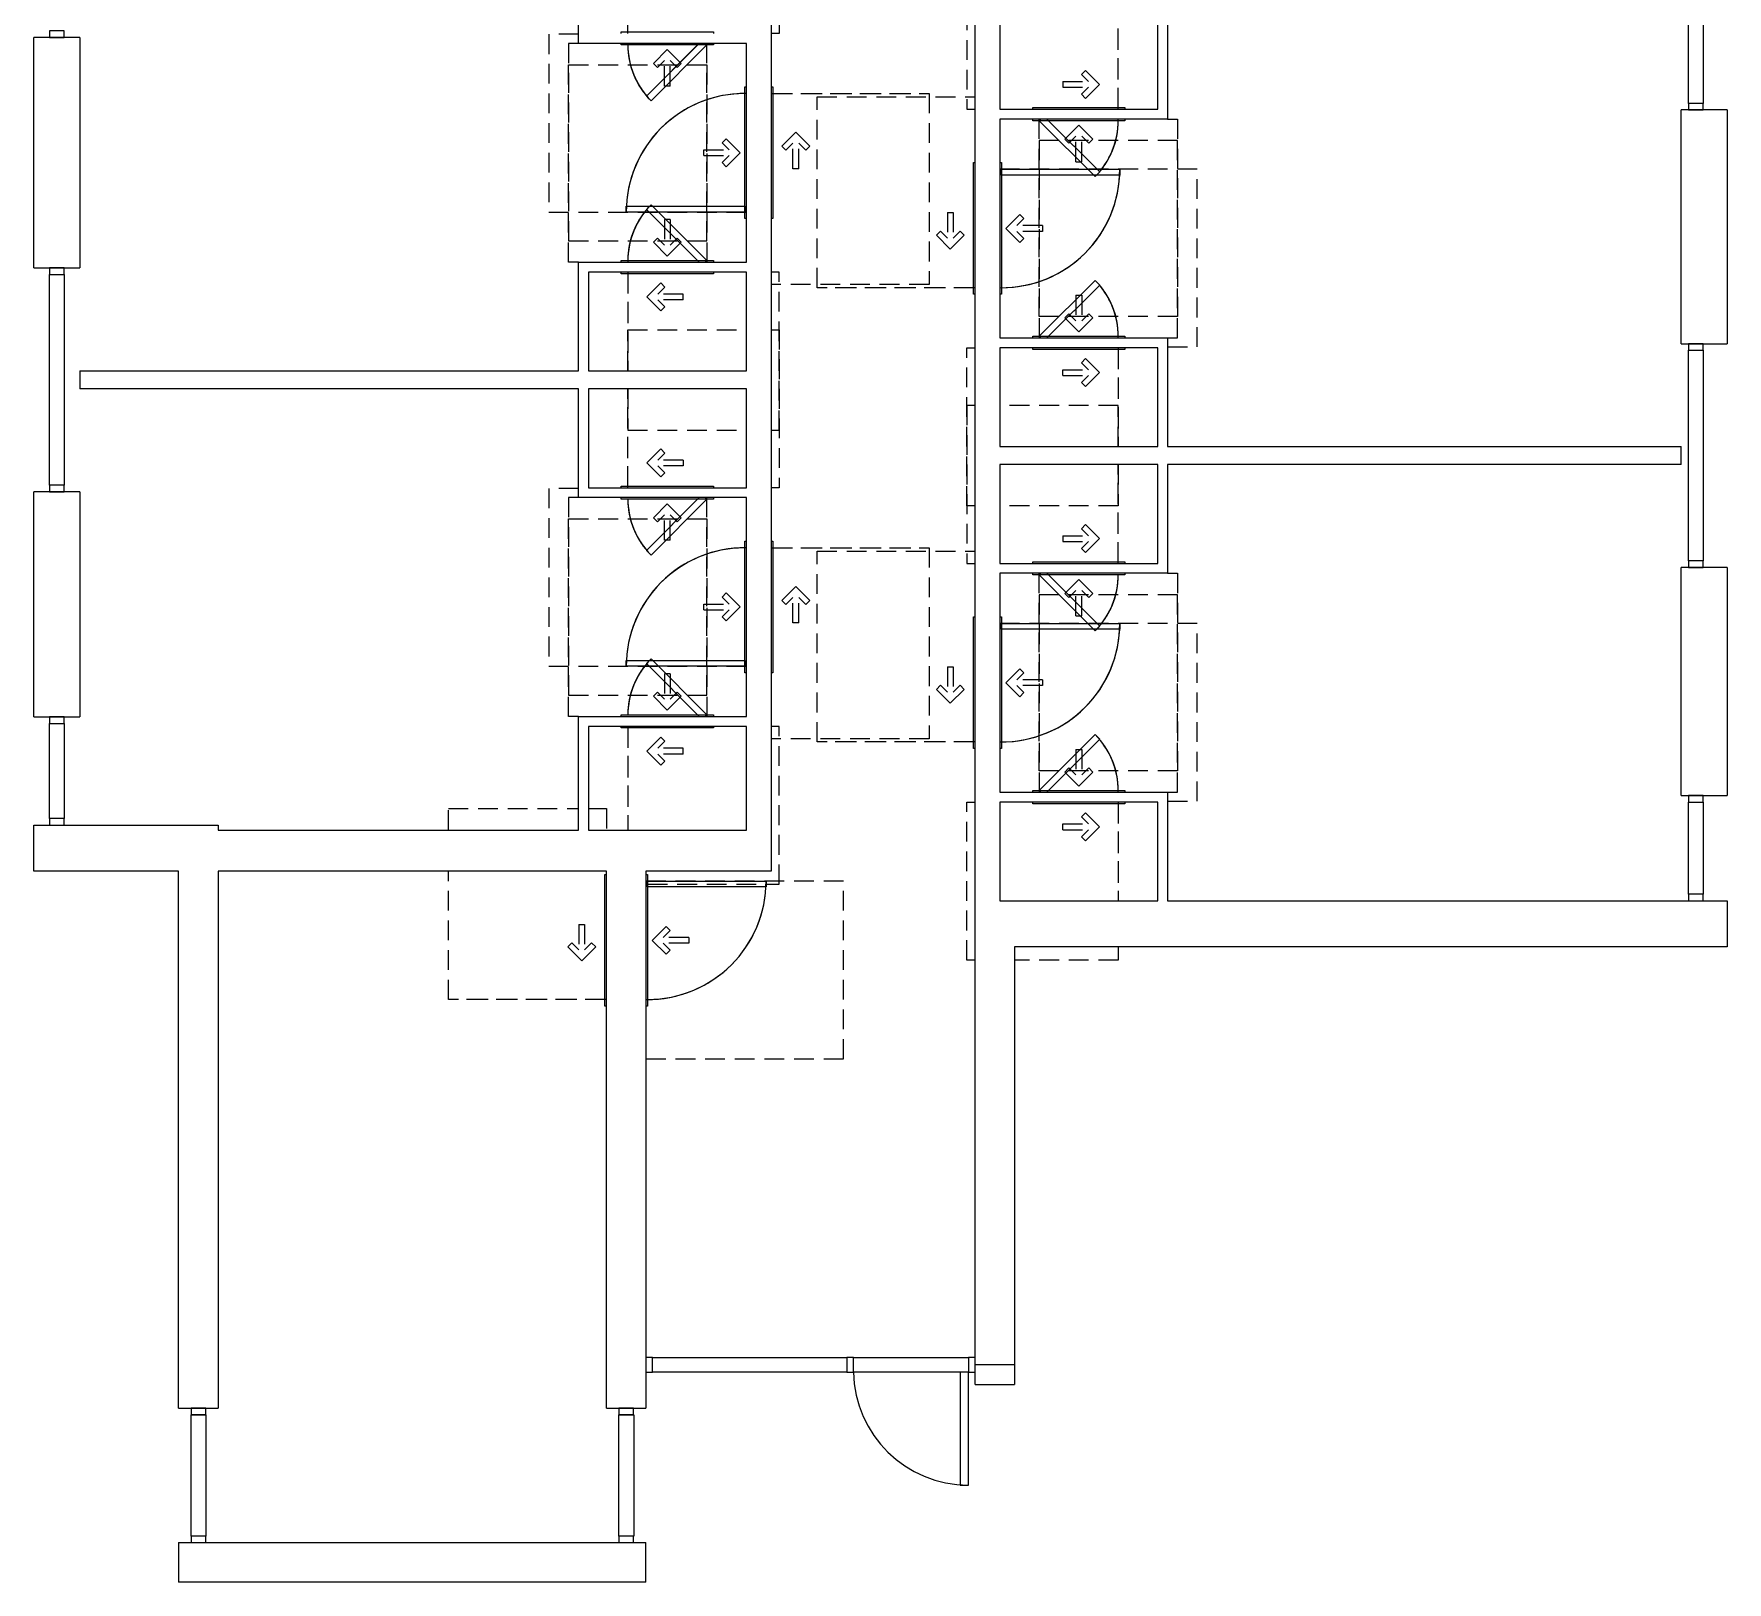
# Model space of a CAD drawing. Header units: inches. Extents: x -84 to 1352, y -1830 to 1419.
# Drawn here: x 375 to 890, y -1830 to -1359 of the extents above; entities that cross this region are included whole.
import ezdxf

# ---------------------------------------------------------------- set-up
doc = ezdxf.new("R2010")
doc.units = ezdxf.units.IN
doc.header["$MEASUREMENT"] = 0
doc.linetypes.add('ADA Clearance', pattern=[9, 6, -3])
for name, color, linetype, lineweight in [('A-DOOR', 31, 'Continuous', 15), ('A-DOOR-FRAM', 31, 'Continuous', 9), ('A-GLAZ-CWMG', 51, 'Continuous', 9), ('A-WALL', 113, 'Continuous', 15)]:
    doc.layers.add(name, color=color, linetype=linetype, lineweight=lineweight)

# ---------------------------------------------------------------- blocks, each defined once
blk = doc.blocks.new('CW-Single_CE_ - Medium Style-5143027-ROOF')
at = {"layer": 'A-DOOR', "lineweight": 25}
for p, q in [((-17.5, 36.5), (-17.5, 2.25)), ((-15, 36.5), (-17.5, 36.5)), ((-15, 2.25), (-15, 36.5))]:
    blk.add_line(p, q, dxfattribs=at)
at = {"layer": 'A-DOOR', "lineweight": 9}
blk.add_arc((-17.5, 1.5), 35, 1.2313, 90, dxfattribs=at)
blk = doc.blocks.new('Door-Single_CE_ - HM Door-2_ HM Frame-5146564-ROOF')
at = {"layer": 'A-DOOR', "linetype": 'ADA Clearance', "lineweight": 9}
for p, q in [((-18, 51.75), (40, 51.75)), ((-18, 4.25), (-18, 51.75)), ((40, 51.75), (40, 3.75)), ((-2.02, 15.53), (-6.26, 11.29)), ((-0.78, 14.29), (-2.02, 15.53)), ((-2.02, 7.04), (-6.26, 11.29)), ((-0.78, 14.29), (-2.91, 12.16)), ((4.84, 12.16), (-2.91, 12.16)), ((4.84, 10.41), (-2.91, 10.41)), ((-0.78, 8.28), (-2.91, 10.41)), ((4.84, 12.16), (4.84, 10.41)), ((-0.78, 8.28), (-2.02, 7.04)), ((18, -63.75), (18, -4.25)), ((-4.26, -9.87), (-0.02, -5.62)), ((-3.02, -11.1), (-4.26, -9.87)), ((-3.02, -11.1), (-0.89, -8.97)), ((-0.89, -16.72), (-0.89, -8.97)), ((4.22, -9.87), (-0.02, -5.62)), ((0.86, -16.72), (0.86, -8.97)), ((2.99, -11.1), (0.86, -8.97)), ((2.99, -11.1), (4.22, -9.87)), ((0.86, -16.72), (-0.89, -16.72)), ((-36, -54.75), (-36, -63.75)), ((-36, -63.75), (18, -63.75))]:
    blk.add_line(p, q, dxfattribs=at)
at = {"layer": 'A-DOOR'}
for p, q in [((16.25, -40.25), (16.25, -4.25)), ((18, -4.25), (18, -40.25)), ((18, -40.25), (16.25, -40.25))]:
    blk.add_line(p, q, dxfattribs=at)
at = {"layer": 'A-DOOR', "lineweight": 25}
for p, q in [((16.25, -40.25), (16.25, -4.25)), ((18, -4.25), (18, -40.25)), ((18, -40.25), (16.25, -40.25))]:
    blk.add_line(p, q, dxfattribs=at)
at = {"layer": 'A-DOOR', "lineweight": 9}
blk.add_arc((18, -4.25), 36, 180.0012, 270, dxfattribs=at)
blk.add_arc((18, -4.25), 36, 180.0012, 270, dxfattribs=at)
blk.add_arc((18, -4.25), 36, 180.0012, 270, dxfattribs=at)
blk.add_arc((18, -4.25), 36, 180.0012, 270, dxfattribs=at)
blk = doc.blocks.new('Door-Single_CE_ - HM Door-2_ HM Frame-5148059-ROOF')
at = {"layer": 'A-DOOR', "linetype": 'ADA Clearance', "lineweight": 9}
for p, q in [((-18, 54), (21, 54)), ((-18, 6.5), (-18, 54)), ((33.5, 54), (40, 54)), ((40, 54), (40, 14.5)), ((-2.02, 17.78), (-6.26, 13.54)), ((-0.78, 16.54), (-2.91, 14.41)), ((-0.78, 16.54), (-2.02, 17.78)), ((-2.02, 9.29), (-6.26, 13.54)), ((4.84, 14.41), (-2.91, 14.41)), ((4.84, 12.66), (-2.91, 12.66)), ((-0.78, 10.53), (-2.91, 12.66)), ((-0.78, 10.53), (-2.02, 9.29)), ((4.84, 14.41), (4.84, 12.66)), ((40, 11.5), (40, 6)), ((40, 6), (33.5, 6)), ((-36, -6), (-36, -66)), ((-4.26, -12.12), (-0.02, -7.87)), ((4.22, -12.12), (-0.02, -7.87)), ((18, -66), (18, -6.5)), ((-3.02, -13.35), (-4.26, -12.12)), ((-3.02, -13.35), (-0.89, -11.22)), ((-0.89, -18.97), (-0.89, -11.22)), ((0.86, -18.97), (0.86, -11.22)), ((2.99, -13.35), (0.86, -11.22)), ((2.99, -13.35), (4.22, -12.12)), ((0.86, -18.97), (-0.89, -18.97)), ((-36, -66), (18, -66))]:
    blk.add_line(p, q, dxfattribs=at)
at = {"layer": 'A-DOOR'}
for p, q in [((16.25, -42.5), (16.25, -6.5)), ((18, -6.5), (18, -42.5)), ((18, -42.5), (16.25, -42.5))]:
    blk.add_line(p, q, dxfattribs=at)
at = {"layer": 'A-DOOR', "lineweight": 25}
for p, q in [((16.25, -42.5), (16.25, -6.5)), ((18, -6.5), (18, -42.5)), ((18, -42.5), (16.25, -42.5))]:
    blk.add_line(p, q, dxfattribs=at)
at = {"layer": 'A-DOOR', "lineweight": 9}
blk.add_arc((18, -6.5), 36, 180.0012, 270, dxfattribs=at)
blk.add_arc((18, -6.5), 36, 180.0012, 270, dxfattribs=at)
blk.add_arc((18, -6.5), 36, 180.0012, 270, dxfattribs=at)
blk.add_arc((18, -6.5), 36, 180.0012, 270, dxfattribs=at)
blk = doc.blocks.new('Rectangular Mullion - 4 1_2_ x 2_ Rectangular_CE_-5142996-ROOF')
at = {"layer": 'A-GLAZ-CWMG'}
for p, q in [((563.37, -1765.91), (563.37, -1761.41)), ((563.37, -1761.41), (622.37, -1761.41)), ((622.37, -1761.41), (622.37, -1765.91)), ((622.37, -1765.91), (563.37, -1765.91))]:
    blk.add_line(p, q, dxfattribs=at)
blk = doc.blocks.new('Rectangular Mullion - 4 1_2_ x 2_ Rectangular_CE_-5140190-ROOF')
at = {"layer": 'A-GLAZ-CWMG'}
for p, q in [((-2, -2.25), (-2, 2.25)), ((-2, 2.25), (0, 2.25)), ((0, 2.25), (0, -2.25)), ((0, -2.25), (-2, -2.25))]:
    blk.add_line(p, q, dxfattribs=at)
blk = doc.blocks.new('Rectangular Mullion - 4 1_2_ x 2_ Rectangular_CE_-V1-ROOF')
at = {"layer": 'A-GLAZ-CWMG'}
for p, q in [((0, 2.25), (-2, 2.25)), ((-2, 2.25), (-2, -2.25)), ((0, -2.25), (0, 2.25)), ((-2, -2.25), (0, -2.25))]:
    blk.add_line(p, q, dxfattribs=at)
blk = doc.blocks.new('Rectangular Mullion - 4 1_2_ x 2_ Rectangular_CE_-5142998-ROOF')
at = {"layer": 'A-GLAZ-CWMG'}
for p, q in [((624.37, -1765.91), (624.37, -1761.41)), ((624.37, -1761.41), (659.37, -1761.41)), ((659.37, -1761.41), (659.37, -1765.91)), ((659.37, -1765.91), (624.37, -1765.91))]:
    blk.add_line(p, q, dxfattribs=at)
blk = doc.blocks.new('Rectangular Mullion - 4 1_2_ x 2_ Rectangular_CE_-5143000-ROOF')
at = {"layer": 'A-GLAZ-CWMG'}
for p, q in [((-1, -2.25), (-1, 2.25)), ((-1, 2.25), (1, 2.25)), ((1, 2.25), (1, -2.25)), ((1, -2.25), (-1, -2.25))]:
    blk.add_line(p, q, dxfattribs=at)
blk = doc.blocks.new('Door-Single_CE_ - HM Door-2_ HM Frame-V14-ROOF')
at = {"layer": 'A-DOOR', "linetype": 'ADA Clearance', "lineweight": 9}
for p, q in [((-18, 51.75), (40, 51.75)), ((-18, 3.75), (-18, 51.75)), ((40, 51.75), (40, 3.75)), ((-2.02, 15.53), (-6.26, 11.29)), ((-0.78, 14.29), (-2.02, 15.53)), ((-2.02, 7.04), (-6.26, 11.29)), ((-0.78, 14.29), (-2.91, 12.16)), ((4.84, 12.16), (-2.91, 12.16)), ((4.84, 10.41), (-2.91, 10.41)), ((-0.78, 8.28), (-2.91, 10.41)), ((4.84, 12.16), (4.84, 10.41)), ((-0.78, 8.28), (-2.02, 7.04)), ((18, -63.75), (18, -3.75)), ((-4.26, -9.87), (-0.02, -5.62)), ((-3.02, -11.1), (-4.26, -9.87)), ((-3.02, -11.1), (-0.89, -8.97)), ((-0.89, -16.72), (-0.89, -8.97)), ((4.22, -9.87), (-0.02, -5.62)), ((0.86, -16.72), (0.86, -8.97)), ((2.99, -11.1), (0.86, -8.97)), ((2.99, -11.1), (4.22, -9.87)), ((0.86, -16.72), (-0.89, -16.72)), ((-36, -54.75), (-36, -63.75)), ((-36, -63.75), (18, -63.75))]:
    blk.add_line(p, q, dxfattribs=at)
at = {"layer": 'A-DOOR'}
for p, q in [((16.25, -40.25), (16.25, -4.25)), ((16.25, -4.25), (18, -4.25)), ((18, -4.25), (18, -40.25)), ((18, -40.25), (16.25, -40.25))]:
    blk.add_line(p, q, dxfattribs=at)
at = {"layer": 'A-DOOR', "lineweight": 25}
for p, q in [((16.25, -40.25), (16.25, -4.25)), ((18, -4.25), (16.25, -4.25)), ((18, -4.25), (18, -40.25)), ((18, -40.25), (16.25, -40.25))]:
    blk.add_line(p, q, dxfattribs=at)
at = {"layer": 'A-DOOR', "lineweight": 9}
for start in [179.5, 179.5, 179.5, 180.0012]:
    blk.add_arc((18, -4.25), 36, start, 270, dxfattribs=at)
at = {"layer": 'A-DOOR-FRAM'}
for p, q in [((-20, 4.25), (20, 4.25)), ((-20, 3.75), (-20, 4.25)), ((20, 4.25), (20, 3.75)), ((-20, -4.25), (-20, -3.75)), ((20, -4.25), (-20, -4.25)), ((20, -3.75), (20, -4.25))]:
    blk.add_line(p, q, dxfattribs=at)
blk = doc.blocks.new('Rectangular Mullion - 4 1_2_ x 2_ Rectangular_CE_-5143315-ROOF')
at = {"layer": 'A-GLAZ-CWMG'}
for p, q in [((553.12, 826.34), (557.62, 826.34)), ((553.12, 789.47), (553.12, 826.34)), ((557.62, 826.34), (557.62, 789.47)), ((557.62, 789.47), (553.12, 789.47))]:
    blk.add_line(p, q, dxfattribs=at)
blk = doc.blocks.new('Rectangular Mullion - 4 1_2_ x 2_ Rectangular_CE_-5143318-ROOF')
at = {"layer": 'A-GLAZ-CWMG'}
for p, q in [((-2, -2.25), (-2, 2.25)), ((-2, 2.25), (0, 2.25)), ((0, 2.25), (0, -2.25)), ((0, -2.25), (-2, -2.25))]:
    blk.add_line(p, q, dxfattribs=at)
blk = doc.blocks.new('Rectangular Mullion - 4 1_2_ x 2_ Rectangular_CE_-5143319-ROOF')
at = {"layer": 'A-GLAZ-CWMG'}
for p, q in [((0, 2.25), (-2, 2.25)), ((-2, 2.25), (-2, -2.25)), ((0, -2.25), (0, 2.25)), ((-2, -2.25), (0, -2.25))]:
    blk.add_line(p, q, dxfattribs=at)
blk = doc.blocks.new('Rectangular Mullion - 4 1_2_ x 2_ Rectangular_CE_-5143185-ROOF')
at = {"layer": 'A-GLAZ-CWMG'}
for p, q in [((423.12, 826.34), (427.62, 826.34)), ((423.12, 789.47), (423.12, 826.34)), ((427.62, 826.34), (427.62, 789.47)), ((427.62, 789.47), (423.12, 789.47))]:
    blk.add_line(p, q, dxfattribs=at)
blk = doc.blocks.new('Rectangular Mullion - 4 1_2_ x 2_ Rectangular_CE_-5139319-ROOF')
at = {"layer": 'A-GLAZ-CWMG'}
for p, q in [((-2, -2.25), (-2, 2.25)), ((-2, 2.25), (0, 2.25)), ((0, 2.25), (0, -2.25)), ((0, -2.25), (-2, -2.25))]:
    blk.add_line(p, q, dxfattribs=at)
blk = doc.blocks.new('Rectangular Mullion - 4 1_2_ x 2_ Rectangular_CE_-5139320-ROOF')
at = {"layer": 'A-GLAZ-CWMG'}
for p, q in [((0, 2.25), (-2, 2.25)), ((-2, 2.25), (-2, -2.25)), ((0, -2.25), (0, 2.25)), ((-2, -2.25), (0, -2.25))]:
    blk.add_line(p, q, dxfattribs=at)
blk = doc.blocks.new('Door-Single_CE_ - HM Door-2_ HM Frame-V17-ROOF')
at = {"layer": 'A-DOOR', "linetype": 'ADA Clearance', "lineweight": 9}
for p, q in [((-18, 54), (21, 54)), ((-18, 6), (-18, 54)), ((33.5, 54), (40, 54)), ((40, 54), (40, 14.5)), ((-2.02, 17.78), (-6.26, 13.54)), ((-0.78, 16.54), (-2.91, 14.41)), ((-0.78, 16.54), (-2.02, 17.78)), ((-2.02, 9.29), (-6.26, 13.54)), ((4.84, 14.41), (-2.91, 14.41)), ((4.84, 12.66), (-2.91, 12.66)), ((-0.78, 10.53), (-2.91, 12.66)), ((-0.78, 10.53), (-2.02, 9.29)), ((4.84, 14.41), (4.84, 12.66)), ((40, 11.5), (40, 6)), ((40, 6), (33.5, 6)), ((-36, -6), (-36, -66)), ((-4.26, -12.12), (-0.02, -7.87)), ((4.22, -12.12), (-0.02, -7.87)), ((18, -66), (18, -6)), ((-3.02, -13.35), (-4.26, -12.12)), ((-3.02, -13.35), (-0.89, -11.22)), ((-0.89, -18.97), (-0.89, -11.22)), ((0.86, -18.97), (0.86, -11.22)), ((2.99, -13.35), (0.86, -11.22)), ((2.99, -13.35), (4.22, -12.12)), ((0.86, -18.97), (-0.89, -18.97)), ((-36, -66), (18, -66))]:
    blk.add_line(p, q, dxfattribs=at)
at = {"layer": 'A-DOOR'}
for p, q in [((16.25, -42.5), (16.25, -6.5)), ((16.25, -6.5), (18, -6.5)), ((18, -6.5), (18, -42.5)), ((18, -42.5), (16.25, -42.5))]:
    blk.add_line(p, q, dxfattribs=at)
at = {"layer": 'A-DOOR', "lineweight": 25}
for p, q in [((16.25, -42.5), (16.25, -6.5)), ((18, -6.5), (16.25, -6.5)), ((18, -6.5), (18, -42.5)), ((18, -42.5), (16.25, -42.5))]:
    blk.add_line(p, q, dxfattribs=at)
at = {"layer": 'A-DOOR', "lineweight": 9}
for start in [179.5, 179.5, 179.5, 180.0012]:
    blk.add_arc((18, -6.5), 36, start, 270, dxfattribs=at)
at = {"layer": 'A-DOOR-FRAM'}
for p, q in [((-20, 6.5), (20, 6.5)), ((-20, 6), (-20, 6.5)), ((20, 6.5), (20, 6)), ((-20, -6.5), (-20, -6)), ((20, -6.5), (-20, -6.5)), ((20, -6), (20, -6.5))]:
    blk.add_line(p, q, dxfattribs=at)
blk = doc.blocks.new('Rectangular Mullion - 4 1_2_ x 2_ Rectangular_CE_-5160972-ROOF')
at = {"layer": 'A-GLAZ-CWMG'}
for p, q in [((380.12, 507.09), (384.62, 507.09)), ((380.12, 443.09), (380.12, 507.09)), ((384.62, 507.09), (384.62, 443.09)), ((384.62, 443.09), (380.12, 443.09))]:
    blk.add_line(p, q, dxfattribs=at)
blk = doc.blocks.new('Rectangular Mullion - 4 1_2_ x 2_ Rectangular_CE_-5161403-ROOF')
at = {"layer": 'A-GLAZ-CWMG'}
for p, q in [((878.12, 530.09), (882.62, 530.09)), ((878.12, 466.09), (878.12, 530.09)), ((882.62, 530.09), (882.62, 466.09)), ((882.62, 466.09), (878.12, 466.09))]:
    blk.add_line(p, q, dxfattribs=at)
blk = doc.blocks.new('Rectangular Mullion - 4 1_2_ x 2_ Rectangular_CE_-5161624-ROOF')
at = {"layer": 'A-GLAZ-CWMG'}
for p, q in [((878.12, 631.34), (882.62, 631.34)), ((878.12, 603.34), (878.12, 631.34)), ((882.62, 631.34), (882.62, 603.34)), ((882.62, 603.34), (878.12, 603.34))]:
    blk.add_line(p, q, dxfattribs=at)
blk = doc.blocks.new('Rectangular Mullion - 4 1_2_ x 2_ Rectangular_CE_-5161035-ROOF')
at = {"layer": 'A-GLAZ-CWMG'}
for p, q in [((380.12, 608.34), (384.62, 608.34)), ((380.12, 579.47), (380.12, 608.34)), ((384.62, 608.34), (384.62, 579.47)), ((384.62, 579.47), (380.12, 579.47))]:
    blk.add_line(p, q, dxfattribs=at)
blk = doc.blocks.new('Door-Single_CE_ - WD Door-2_ WD Frame-5176362-ROOF')
at = {"layer": 'A-DOOR', "linetype": 'ADA Clearance', "lineweight": 9}
for p, q in [((-12, 49.5), (24, 49.5)), ((-12, 37), (-12, 49.5)), ((31.5, 49.5), (34, 49.5)), ((34, 49.5), (34, 1.5)), ((-12, 2), (-12, 31.5)), ((-2.02, 13.28), (-6.26, 9.04)), ((-0.78, 12.04), (-2.91, 9.91)), ((-0.78, 12.04), (-2.02, 13.28)), ((-2.02, 4.79), (-6.26, 9.04)), ((4.84, 9.91), (-2.91, 9.91)), ((4.84, 8.16), (-2.91, 8.16)), ((-0.78, 6.03), (-2.91, 8.16)), ((-0.78, 6.03), (-2.02, 4.79)), ((4.84, 9.91), (4.84, 8.16)), ((34, 1.5), (31.5, 1.5)), ((-27, -1.5), (-30, -1.5)), ((-30, -1.5), (-30, -61.5)), ((-4.26, -7.62), (-0.02, -3.37)), ((4.22, -7.62), (-0.02, -3.37)), ((12, -61.5), (12, -2)), ((-3.02, -8.85), (-4.26, -7.62)), ((-3.02, -8.85), (-0.89, -6.72)), ((-0.89, -14.47), (-0.89, -6.72)), ((0.86, -14.47), (0.86, -6.72)), ((2.99, -8.85), (0.86, -6.72)), ((2.99, -8.85), (4.22, -7.62)), ((0.86, -14.47), (-0.89, -14.47)), ((-30, -61.5), (12, -61.5))]:
    blk.add_line(p, q, dxfattribs=at)
at = {"layer": 'A-DOOR'}
for p, q in [((-6.38, -17.56), (9.17, -2)), ((12, -2), (-4.97, -18.97)), ((-4.97, -18.97), (-6.38, -17.56))]:
    blk.add_line(p, q, dxfattribs=at)
at = {"layer": 'A-DOOR', "lineweight": 25}
for p, q in [((-6.38, -17.56), (9.17, -2)), ((12, -2), (-4.97, -18.97)), ((-4.97, -18.97), (-6.38, -17.56))]:
    blk.add_line(p, q, dxfattribs=at)
at = {"layer": 'A-DOOR', "lineweight": 9}
for start in [180.0018, 180.0018, 180.0021, 180.0021]:
    blk.add_arc((12, -2), 24, start, 225, dxfattribs=at)
blk = doc.blocks.new('Door-Single_CE_ - WD Door-2_ WD Frame-5176364-ROOF')
at = {"layer": 'A-DOOR', "linetype": 'ADA Clearance', "lineweight": 9}
for p, q in [((-30, 61.5), (12, 61.5)), ((-30, 1.5), (-30, 61.5)), ((12, 61.5), (12, 2)), ((-0.89, 14.47), (-0.89, 6.72)), ((0.86, 14.47), (-0.89, 14.47)), ((0.86, 14.47), (0.86, 6.72)), ((-3.02, 8.85), (-4.26, 7.62)), ((-4.26, 7.62), (-0.02, 3.37)), ((-3.02, 8.85), (-0.89, 6.72)), ((4.22, 7.62), (-0.02, 3.37)), ((2.99, 8.85), (0.86, 6.72)), ((2.99, 8.85), (4.22, 7.62)), ((-27, 1.5), (-30, 1.5)), ((-12, -2), (-12, -31.5)), ((-2.02, -4.79), (-6.26, -9.04)), ((-0.78, -6.03), (-2.02, -4.79)), ((34, -1.5), (31.5, -1.5)), ((34, -49.5), (34, -1.5)), ((-2.02, -13.28), (-6.26, -9.04)), ((-0.78, -6.03), (-2.91, -8.16)), ((4.84, -8.16), (-2.91, -8.16)), ((4.84, -9.91), (-2.91, -9.91)), ((-0.78, -12.04), (-2.91, -9.91)), ((4.84, -9.91), (4.84, -8.16)), ((-0.78, -12.04), (-2.02, -13.28)), ((-12, -37), (-12, -49.5)), ((-12, -49.5), (24, -49.5)), ((31.5, -49.5), (34, -49.5))]:
    blk.add_line(p, q, dxfattribs=at)
at = {"layer": 'A-DOOR'}
for p, q in [((-4.97, 18.97), (-6.38, 17.56)), ((-6.38, 17.56), (9.17, 2)), ((12, 2), (-4.97, 18.97))]:
    blk.add_line(p, q, dxfattribs=at)
at = {"layer": 'A-DOOR', "lineweight": 25}
for p, q in [((-4.97, 18.97), (-6.38, 17.56)), ((-6.38, 17.56), (9.17, 2)), ((12, 2), (-4.97, 18.97))]:
    blk.add_line(p, q, dxfattribs=at)
at = {"layer": 'A-DOOR', "lineweight": 9}
for end in [179.9982, 179.9982, 179.9979, 179.9979]:
    blk.add_arc((12, 2), 24, 135, end, dxfattribs=at)
blk = doc.blocks.new('Door-Single_CE_ - WD Door-2_ WD Frame-V37-ROOF')
at = {"layer": 'A-DOOR', "linetype": 'ADA Clearance', "lineweight": 9}
for p, q in [((-30, 61.5), (12, 61.5)), ((-30, 1.5), (-30, 61.5)), ((12, 61.5), (12, 2)), ((-0.89, 14.47), (-0.89, 6.72)), ((0.86, 14.47), (-0.89, 14.47)), ((0.86, 14.47), (0.86, 6.72)), ((-3.02, 8.85), (-4.26, 7.62)), ((-4.26, 7.62), (-0.02, 3.37)), ((-3.02, 8.85), (-0.89, 6.72)), ((4.22, 7.62), (-0.02, 3.37)), ((2.99, 8.85), (0.86, 6.72)), ((2.99, 8.85), (4.22, 7.62)), ((-27, 1.5), (-30, 1.5)), ((-12, -2), (-12, -33)), ((-2.02, -4.79), (-6.26, -9.04)), ((-0.78, -6.03), (-2.02, -4.79)), ((34, -1.5), (31.5, -1.5)), ((34, -49.5), (34, -1.5)), ((-2.02, -13.28), (-6.26, -9.04)), ((-0.78, -6.03), (-2.91, -8.16)), ((4.84, -8.16), (-2.91, -8.16)), ((4.84, -9.91), (-2.91, -9.91)), ((-0.78, -12.04), (-2.91, -9.91)), ((4.84, -9.91), (4.84, -8.16)), ((-0.78, -12.04), (-2.02, -13.28)), ((-6, -49.5), (34, -49.5))]:
    blk.add_line(p, q, dxfattribs=at)
at = {"layer": 'A-DOOR'}
for p, q in [((-4.97, 18.97), (-6.38, 17.56)), ((-6.38, 17.56), (9.17, 2)), ((12, 2), (-4.97, 18.97))]:
    blk.add_line(p, q, dxfattribs=at)
at = {"layer": 'A-DOOR', "lineweight": 25}
for p, q in [((-4.97, 18.97), (-6.38, 17.56)), ((-6.38, 17.56), (9.17, 2)), ((12, 2), (-4.97, 18.97))]:
    blk.add_line(p, q, dxfattribs=at)
at = {"layer": 'A-DOOR', "lineweight": 9}
for end in [179.9982, 179.9982, 179.9979, 179.9979]:
    blk.add_arc((12, 2), 24, 135, end, dxfattribs=at)
blk = doc.blocks.new('Door-Single_CE_ - WD Door-2_ WD Frame-V38-ROOF')
at = {"layer": 'A-DOOR', "linetype": 'ADA Clearance', "lineweight": 9}
for p, q in [((-12, 49.5), (19.5, 49.5)), ((-12, 45.5), (-12, 49.5)), ((31.5, 49.5), (34, 49.5)), ((34, 49.5), (34, 1.5)), ((-12, 2), (-12, 31.5)), ((-2.02, 13.28), (-6.26, 9.04)), ((-0.78, 12.04), (-2.91, 9.91)), ((-0.78, 12.04), (-2.02, 13.28)), ((-2.02, 4.79), (-6.26, 9.04)), ((4.84, 9.91), (-2.91, 9.91)), ((4.84, 8.16), (-2.91, 8.16)), ((-0.78, 6.03), (-2.91, 8.16)), ((-0.78, 6.03), (-2.02, 4.79)), ((4.84, 9.91), (4.84, 8.16)), ((34, 1.5), (31.5, 1.5)), ((-27, -1.5), (-30, -1.5)), ((-30, -1.5), (-30, -61.5)), ((-4.26, -7.62), (-0.02, -3.37)), ((4.22, -7.62), (-0.02, -3.37)), ((12, -61.5), (12, -2)), ((-3.02, -8.85), (-4.26, -7.62)), ((-3.02, -8.85), (-0.89, -6.72)), ((-0.89, -14.47), (-0.89, -6.72)), ((0.86, -14.47), (0.86, -6.72)), ((2.99, -8.85), (0.86, -6.72)), ((2.99, -8.85), (4.22, -7.62)), ((0.86, -14.47), (-0.89, -14.47)), ((-30, -61.5), (12, -61.5))]:
    blk.add_line(p, q, dxfattribs=at)
at = {"layer": 'A-DOOR'}
for p, q in [((-6.38, -17.56), (9.17, -2)), ((12, -2), (-4.97, -18.97)), ((-4.97, -18.97), (-6.38, -17.56))]:
    blk.add_line(p, q, dxfattribs=at)
at = {"layer": 'A-DOOR', "lineweight": 25}
for p, q in [((-6.38, -17.56), (9.17, -2)), ((12, -2), (-4.97, -18.97)), ((-4.97, -18.97), (-6.38, -17.56))]:
    blk.add_line(p, q, dxfattribs=at)
at = {"layer": 'A-DOOR', "lineweight": 9}
for start in [180.0018, 180.0018, 180.0021, 180.0021]:
    blk.add_arc((12, -2), 24, start, 225, dxfattribs=at)
blk = doc.blocks.new('Door-Single_CE_ - WD Door-2_ WD Frame-V39-ROOF')
at = {"layer": 'A-DOOR', "linetype": 'ADA Clearance', "lineweight": 9}
for p, q in [((-30, 61.5), (12, 61.5)), ((-30, 1.5), (-30, 61.5)), ((12, 61.5), (12, 2)), ((-0.89, 14.47), (-0.89, 6.72)), ((0.86, 14.47), (-0.89, 14.47)), ((0.86, 14.47), (0.86, 6.72)), ((-3.02, 8.85), (-4.26, 7.62)), ((-4.26, 7.62), (-0.02, 3.37)), ((-3.02, 8.85), (-0.89, 6.72)), ((4.22, 7.62), (-0.02, 3.37)), ((2.99, 8.85), (0.86, 6.72)), ((2.99, 8.85), (4.22, 7.62)), ((-27, 1.5), (-30, 1.5)), ((-12, -2), (-12, -31.5)), ((-2.02, -4.79), (-6.26, -9.04)), ((-0.78, -6.03), (-2.02, -4.79)), ((34, -1.5), (31.5, -1.5)), ((34, -49.5), (34, -1.5)), ((-2.02, -13.28), (-6.26, -9.04)), ((-0.78, -6.03), (-2.91, -8.16)), ((4.84, -8.16), (-2.91, -8.16)), ((4.84, -9.91), (-2.91, -9.91)), ((-0.78, -12.04), (-2.91, -9.91)), ((4.84, -9.91), (4.84, -8.16)), ((-0.78, -12.04), (-2.02, -13.28)), ((-12, -39), (-12, -49.5)), ((-12, -49.5), (24, -49.5)), ((31.5, -49.5), (34, -49.5))]:
    blk.add_line(p, q, dxfattribs=at)
at = {"layer": 'A-DOOR'}
for p, q in [((-4.97, 18.97), (-6.38, 17.56)), ((-6.38, 17.56), (9.17, 2)), ((12, 2), (-4.97, 18.97))]:
    blk.add_line(p, q, dxfattribs=at)
at = {"layer": 'A-DOOR', "lineweight": 25}
for p, q in [((-4.97, 18.97), (-6.38, 17.56)), ((-6.38, 17.56), (9.17, 2)), ((12, 2), (-4.97, 18.97))]:
    blk.add_line(p, q, dxfattribs=at)
at = {"layer": 'A-DOOR', "lineweight": 9}
for end in [179.9982, 179.9982, 179.9979, 179.9979]:
    blk.add_arc((12, 2), 24, 135, end, dxfattribs=at)
blk = doc.blocks.new('Door-Single_CE_ - WD Door-2_ WD Frame-V47-ROOF')
at = {"layer": 'A-DOOR', "linetype": 'ADA Clearance', "lineweight": 9}
for p, q in [((-12, 49.5), (24, 49.5)), ((-12, 37), (-12, 49.5)), ((31.5, 49.5), (34, 49.5)), ((34, 49.5), (34, 1.5)), ((-12, 1.5), (-12, 31.5)), ((-2.02, 13.28), (-6.26, 9.04)), ((-0.78, 12.04), (-2.91, 9.91)), ((-0.78, 12.04), (-2.02, 13.28)), ((-2.02, 4.79), (-6.26, 9.04)), ((4.84, 9.91), (-2.91, 9.91)), ((4.84, 8.16), (-2.91, 8.16)), ((-0.78, 6.03), (-2.91, 8.16)), ((-0.78, 6.03), (-2.02, 4.79)), ((4.84, 9.91), (4.84, 8.16)), ((34, 1.5), (31.5, 1.5)), ((-27, -1.5), (-30, -1.5)), ((-30, -1.5), (-30, -61.5)), ((-4.26, -7.62), (-0.02, -3.37)), ((4.22, -7.62), (-0.02, -3.37)), ((12, -61.5), (12, -1.5)), ((-3.02, -8.85), (-4.26, -7.62)), ((-3.02, -8.85), (-0.89, -6.72)), ((-0.89, -14.47), (-0.89, -6.72)), ((0.86, -14.47), (0.86, -6.72)), ((2.99, -8.85), (0.86, -6.72)), ((2.99, -8.85), (4.22, -7.62)), ((0.86, -14.47), (-0.89, -14.47)), ((-30, -61.5), (12, -61.5))]:
    blk.add_line(p, q, dxfattribs=at)
at = {"layer": 'A-DOOR'}
for p, q in [((-6.38, -17.56), (9.67, -1.5)), ((12, -2), (-4.97, -18.97)), ((11.5, -1.5), (12, -2)), ((-4.97, -18.97), (-6.38, -17.56))]:
    blk.add_line(p, q, dxfattribs=at)
at = {"layer": 'A-DOOR', "lineweight": 25}
for p, q in [((-6.38, -17.56), (9.67, -1.5)), ((12, -2), (-4.97, -18.97)), ((12, -2), (11.5, -1.5)), ((-4.97, -18.97), (-6.38, -17.56))]:
    blk.add_line(p, q, dxfattribs=at)
at = {"layer": 'A-DOOR', "lineweight": 9}
for start in [179.3876, 179.3876, 179.5, 180.0018]:
    blk.add_arc((12, -2), 24, start, 225, dxfattribs=at)
at = {"layer": 'A-DOOR-FRAM'}
for p, q in [((-14, 2), (14, 2)), ((-14, 1.5), (-14, 2)), ((14, 2), (14, 1.5)), ((-14, -2), (-14, -1.5)), ((14, -2), (-14, -2)), ((14, -1.5), (14, -2))]:
    blk.add_line(p, q, dxfattribs=at)
blk = doc.blocks.new('Door-Single_CE_ - WD Door-2_ WD Frame-V48-ROOF')
at = {"layer": 'A-DOOR', "linetype": 'ADA Clearance', "lineweight": 9}
for p, q in [((-30, 61.5), (12, 61.5)), ((-30, 1.5), (-30, 61.5)), ((12, 61.5), (12, 1.5)), ((-0.89, 14.47), (-0.89, 6.72)), ((0.86, 14.47), (-0.89, 14.47)), ((0.86, 14.47), (0.86, 6.72)), ((-3.02, 8.85), (-4.26, 7.62)), ((-4.26, 7.62), (-0.02, 3.37)), ((-3.02, 8.85), (-0.89, 6.72)), ((4.22, 7.62), (-0.02, 3.37)), ((2.99, 8.85), (0.86, 6.72)), ((2.99, 8.85), (4.22, 7.62)), ((-27, 1.5), (-30, 1.5)), ((-12, -1.5), (-12, -31.5)), ((-2.02, -4.79), (-6.26, -9.04)), ((-0.78, -6.03), (-2.02, -4.79)), ((34, -1.5), (31.5, -1.5)), ((34, -49.5), (34, -1.5)), ((-2.02, -13.28), (-6.26, -9.04)), ((-0.78, -6.03), (-2.91, -8.16)), ((4.84, -8.16), (-2.91, -8.16)), ((4.84, -9.91), (-2.91, -9.91)), ((-0.78, -12.04), (-2.91, -9.91)), ((4.84, -9.91), (4.84, -8.16)), ((-0.78, -12.04), (-2.02, -13.28)), ((-12, -37), (-12, -49.5)), ((-12, -49.5), (24, -49.5)), ((31.5, -49.5), (34, -49.5))]:
    blk.add_line(p, q, dxfattribs=at)
at = {"layer": 'A-DOOR'}
for p, q in [((-4.97, 18.97), (-6.38, 17.56)), ((-6.38, 17.56), (9.67, 1.5)), ((12, 2), (-4.97, 18.97)), ((11.5, 1.5), (12, 2))]:
    blk.add_line(p, q, dxfattribs=at)
at = {"layer": 'A-DOOR', "lineweight": 25}
for p, q in [((-4.97, 18.97), (-6.38, 17.56)), ((-6.38, 17.56), (9.67, 1.5)), ((12, 2), (-4.97, 18.97)), ((12, 2), (11.5, 1.5))]:
    blk.add_line(p, q, dxfattribs=at)
at = {"layer": 'A-DOOR', "lineweight": 9}
for end in [179.9982, 180.5, 180.6124, 180.6124]:
    blk.add_arc((12, 2), 24, 135, end, dxfattribs=at)
at = {"layer": 'A-DOOR-FRAM'}
for p, q in [((-14, 2), (14, 2)), ((-14, 1.5), (-14, 2)), ((14, 2), (14, 1.5)), ((-14, -2), (-14, -1.5)), ((14, -2), (-14, -2)), ((14, -1.5), (14, -2))]:
    blk.add_line(p, q, dxfattribs=at)
blk = doc.blocks.new('Door-Single_CE_ - WD Door-2_ WD Frame-V58-ROOF')
at = {"layer": 'A-DOOR', "linetype": 'ADA Clearance', "lineweight": 9}
for p, q in [((-30, 61.5), (12, 61.5)), ((-30, 1.5), (-30, 61.5)), ((12, 61.5), (12, 1.5)), ((-0.89, 14.47), (-0.89, 6.72)), ((0.86, 14.47), (-0.89, 14.47)), ((0.86, 14.47), (0.86, 6.72)), ((-3.02, 8.85), (-4.26, 7.62)), ((-4.26, 7.62), (-0.02, 3.37)), ((-3.02, 8.85), (-0.89, 6.72)), ((4.22, 7.62), (-0.02, 3.37)), ((2.99, 8.85), (0.86, 6.72)), ((2.99, 8.85), (4.22, 7.62)), ((-27, 1.5), (-30, 1.5)), ((-12, -1.5), (-12, -33)), ((-2.02, -4.79), (-6.26, -9.04)), ((-0.78, -6.03), (-2.02, -4.79)), ((34, -1.5), (31.5, -1.5)), ((34, -49.5), (34, -1.5)), ((-2.02, -13.28), (-6.26, -9.04)), ((-0.78, -6.03), (-2.91, -8.16)), ((4.84, -8.16), (-2.91, -8.16)), ((4.84, -9.91), (-2.91, -9.91)), ((-0.78, -12.04), (-2.91, -9.91)), ((4.84, -9.91), (4.84, -8.16)), ((-0.78, -12.04), (-2.02, -13.28)), ((-6, -49.5), (34, -49.5))]:
    blk.add_line(p, q, dxfattribs=at)
at = {"layer": 'A-DOOR'}
for p, q in [((-4.97, 18.97), (-6.38, 17.56)), ((-6.38, 17.56), (9.67, 1.5)), ((12, 2), (-4.97, 18.97)), ((11.5, 1.5), (12, 2))]:
    blk.add_line(p, q, dxfattribs=at)
at = {"layer": 'A-DOOR', "lineweight": 25}
for p, q in [((-4.97, 18.97), (-6.38, 17.56)), ((-6.38, 17.56), (9.67, 1.5)), ((12, 2), (-4.97, 18.97)), ((12, 2), (11.5, 1.5))]:
    blk.add_line(p, q, dxfattribs=at)
at = {"layer": 'A-DOOR', "lineweight": 9}
for end in [179.9982, 180.5, 180.6124, 180.6124]:
    blk.add_arc((12, 2), 24, 135, end, dxfattribs=at)
at = {"layer": 'A-DOOR-FRAM'}
for p, q in [((-14, 2), (14, 2)), ((-14, 1.5), (-14, 2)), ((14, 2), (14, 1.5)), ((-14, -2), (-14, -1.5)), ((14, -2), (-14, -2)), ((14, -1.5), (14, -2))]:
    blk.add_line(p, q, dxfattribs=at)
blk = doc.blocks.new('Door-Single_CE_ - WD Door-2_ WD Frame-V59-ROOF')
at = {"layer": 'A-DOOR', "linetype": 'ADA Clearance', "lineweight": 9}
for p, q in [((-12, 49.5), (19.5, 49.5)), ((-12, 45.5), (-12, 49.5)), ((31.5, 49.5), (34, 49.5)), ((34, 49.5), (34, 1.5)), ((-12, 1.5), (-12, 31.5)), ((-2.02, 13.28), (-6.26, 9.04)), ((-0.78, 12.04), (-2.91, 9.91)), ((-0.78, 12.04), (-2.02, 13.28)), ((-2.02, 4.79), (-6.26, 9.04)), ((4.84, 9.91), (-2.91, 9.91)), ((4.84, 8.16), (-2.91, 8.16)), ((-0.78, 6.03), (-2.91, 8.16)), ((-0.78, 6.03), (-2.02, 4.79)), ((4.84, 9.91), (4.84, 8.16)), ((34, 1.5), (31.5, 1.5)), ((-27, -1.5), (-30, -1.5)), ((-30, -1.5), (-30, -61.5)), ((-4.26, -7.62), (-0.02, -3.37)), ((4.22, -7.62), (-0.02, -3.37)), ((12, -61.5), (12, -1.5)), ((-3.02, -8.85), (-4.26, -7.62)), ((-3.02, -8.85), (-0.89, -6.72)), ((-0.89, -14.47), (-0.89, -6.72)), ((0.86, -14.47), (0.86, -6.72)), ((2.99, -8.85), (0.86, -6.72)), ((2.99, -8.85), (4.22, -7.62)), ((0.86, -14.47), (-0.89, -14.47)), ((-30, -61.5), (12, -61.5))]:
    blk.add_line(p, q, dxfattribs=at)
at = {"layer": 'A-DOOR'}
for p, q in [((-6.38, -17.56), (9.67, -1.5)), ((12, -2), (-4.97, -18.97)), ((11.5, -1.5), (12, -2)), ((-4.97, -18.97), (-6.38, -17.56))]:
    blk.add_line(p, q, dxfattribs=at)
at = {"layer": 'A-DOOR', "lineweight": 25}
for p, q in [((-6.38, -17.56), (9.67, -1.5)), ((12, -2), (-4.97, -18.97)), ((12, -2), (11.5, -1.5)), ((-4.97, -18.97), (-6.38, -17.56))]:
    blk.add_line(p, q, dxfattribs=at)
at = {"layer": 'A-DOOR', "lineweight": 9}
for start in [179.3876, 179.3876, 179.5, 180.0018]:
    blk.add_arc((12, -2), 24, start, 225, dxfattribs=at)
at = {"layer": 'A-DOOR-FRAM'}
for p, q in [((-14, 2), (14, 2)), ((-14, 1.5), (-14, 2)), ((14, 2), (14, 1.5)), ((-14, -2), (-14, -1.5)), ((14, -2), (-14, -2)), ((14, -1.5), (14, -2))]:
    blk.add_line(p, q, dxfattribs=at)
blk = doc.blocks.new('Door-Single_CE_ - WD Door-2_ WD Frame-V60-ROOF')
at = {"layer": 'A-DOOR', "linetype": 'ADA Clearance', "lineweight": 9}
for p, q in [((-30, 61.5), (12, 61.5)), ((-30, 1.5), (-30, 61.5)), ((12, 61.5), (12, 1.5)), ((-0.89, 14.47), (-0.89, 6.72)), ((0.86, 14.47), (-0.89, 14.47)), ((0.86, 14.47), (0.86, 6.72)), ((-3.02, 8.85), (-4.26, 7.62)), ((-4.26, 7.62), (-0.02, 3.37)), ((-3.02, 8.85), (-0.89, 6.72)), ((4.22, 7.62), (-0.02, 3.37)), ((2.99, 8.85), (0.86, 6.72)), ((2.99, 8.85), (4.22, 7.62)), ((-27, 1.5), (-30, 1.5)), ((-12, -1.5), (-12, -31.5)), ((-2.02, -4.79), (-6.26, -9.04)), ((-0.78, -6.03), (-2.02, -4.79)), ((34, -1.5), (31.5, -1.5)), ((34, -49.5), (34, -1.5)), ((-2.02, -13.28), (-6.26, -9.04)), ((-0.78, -6.03), (-2.91, -8.16)), ((4.84, -8.16), (-2.91, -8.16)), ((4.84, -9.91), (-2.91, -9.91)), ((-0.78, -12.04), (-2.91, -9.91)), ((4.84, -9.91), (4.84, -8.16)), ((-0.78, -12.04), (-2.02, -13.28)), ((-12, -39), (-12, -49.5)), ((-12, -49.5), (24, -49.5)), ((31.5, -49.5), (34, -49.5))]:
    blk.add_line(p, q, dxfattribs=at)
at = {"layer": 'A-DOOR'}
for p, q in [((-4.97, 18.97), (-6.38, 17.56)), ((-6.38, 17.56), (9.67, 1.5)), ((12, 2), (-4.97, 18.97)), ((11.5, 1.5), (12, 2))]:
    blk.add_line(p, q, dxfattribs=at)
at = {"layer": 'A-DOOR', "lineweight": 25}
for p, q in [((-4.97, 18.97), (-6.38, 17.56)), ((-6.38, 17.56), (9.67, 1.5)), ((12, 2), (-4.97, 18.97)), ((12, 2), (11.5, 1.5))]:
    blk.add_line(p, q, dxfattribs=at)
at = {"layer": 'A-DOOR', "lineweight": 9}
for end in [179.9982, 180.5, 180.6124, 180.6124]:
    blk.add_arc((12, 2), 24, 135, end, dxfattribs=at)
at = {"layer": 'A-DOOR-FRAM'}
for p, q in [((-14, 2), (14, 2)), ((-14, 1.5), (-14, 2)), ((14, 2), (14, 1.5)), ((-14, -2), (-14, -1.5)), ((14, -2), (-14, -2)), ((14, -1.5), (14, -2))]:
    blk.add_line(p, q, dxfattribs=at)

msp = doc.modelspace()

# ---------------------------------------------------------------- linework, layer by layer
at = {"layer": 'A-WALL'}
for p, q in [((599.37, -876.66), (599.37, -1613.66)), ((661.37, -1763.66), (661.37, -1069.53)), ((540.87, -1362.16), (540.87, -1329.16)), ((668.87, -1352.16), (668.87, -1382.16)), ((716.87, -1382.16), (716.87, -1352.16)), ((719.87, -1352.16), (719.87, -1385.16)), ((375.37, -1430.41), (375.37, -1360.41)), ((389.37, -1360.41), (375.37, -1360.41)), ((389.37, -1360.41), (389.37, -1430.41)), ((591.87, -1362.16), (540.87, -1362.16)), ((591.87, -1428.66), (591.87, -1362.16)), ((668.87, -1382.16), (716.87, -1382.16)), ((875.87, -1453.41), (875.87, -1382.41)), ((889.87, -1382.41), (875.87, -1382.41)), ((889.87, -1382.41), (889.87, -1453.41)), ((668.87, -1385.16), (668.87, -1451.66)), ((719.87, -1385.16), (668.87, -1385.16)), ((540.87, -1461.66), (540.87, -1428.66)), ((540.87, -1428.66), (591.87, -1428.66)), ((375.37, -1430.41), (389.37, -1430.41)), ((543.87, -1431.66), (543.87, -1461.66)), ((591.87, -1431.66), (543.87, -1431.66)), ((591.87, -1461.66), (591.87, -1431.66)), ((668.87, -1451.66), (719.87, -1451.66)), ((668.87, -1454.66), (668.87, -1484.66)), ((716.87, -1454.66), (668.87, -1454.66)), ((716.87, -1484.66), (716.87, -1454.66)), ((719.87, -1451.66), (719.87, -1484.66)), ((875.87, -1453.41), (889.87, -1453.41)), ((389.37, -1461.66), (540.87, -1461.66)), ((389.37, -1461.66), (389.37, -1467.16)), ((543.87, -1461.66), (591.87, -1461.66)), ((540.87, -1467.16), (389.37, -1467.16)), ((540.87, -1500.16), (540.87, -1467.16)), ((591.87, -1467.16), (543.87, -1467.16)), ((543.87, -1467.16), (543.87, -1497.16)), ((591.87, -1497.16), (591.87, -1467.16)), ((668.87, -1484.66), (716.87, -1484.66)), ((719.87, -1484.66), (875.87, -1484.66)), ((875.87, -1490.16), (875.87, -1484.66)), ((716.87, -1490.16), (668.87, -1490.16)), ((668.87, -1490.16), (668.87, -1520.16)), ((716.87, -1520.16), (716.87, -1490.16)), ((875.87, -1490.16), (719.87, -1490.16)), ((719.87, -1490.16), (719.87, -1523.16)), ((543.87, -1497.16), (591.87, -1497.16)), ((375.37, -1566.78), (375.37, -1498.41)), ((389.37, -1498.41), (375.37, -1498.41)), ((389.37, -1498.41), (389.37, -1566.78)), ((591.87, -1500.16), (540.87, -1500.16)), ((591.87, -1566.66), (591.87, -1500.16)), ((668.87, -1520.16), (716.87, -1520.16)), ((875.87, -1590.66), (875.87, -1521.41)), ((889.87, -1521.41), (875.87, -1521.41)), ((889.87, -1521.41), (889.87, -1590.66)), ((668.87, -1523.16), (668.87, -1589.66)), ((719.87, -1523.16), (668.87, -1523.16)), ((375.37, -1566.78), (389.37, -1566.78)), ((540.87, -1601.16), (540.87, -1566.66)), ((540.87, -1566.66), (591.87, -1566.66)), ((543.87, -1569.66), (543.87, -1601.16)), ((591.87, -1569.66), (543.87, -1569.66)), ((591.87, -1601.16), (591.87, -1569.66)), ((668.87, -1589.66), (719.87, -1589.66)), ((719.87, -1589.66), (719.87, -1622.66)), ((668.87, -1592.66), (668.87, -1622.66)), ((716.87, -1592.66), (668.87, -1592.66)), ((716.87, -1622.66), (716.87, -1592.66)), ((875.87, -1590.66), (889.87, -1590.66)), ((375.37, -1613.66), (375.37, -1599.66)), ((375.37, -1599.66), (431.37, -1599.66)), ((431.37, -1599.66), (431.37, -1601.16)), ((431.37, -1601.16), (540.87, -1601.16)), ((543.87, -1601.16), (591.87, -1601.16)), ((419.37, -1613.66), (375.37, -1613.66)), ((419.37, -1776.78), (419.37, -1613.66)), ((431.37, -1613.66), (431.37, -1776.78)), ((549.37, -1613.66), (431.37, -1613.66)), ((549.37, -1776.78), (549.37, -1613.66)), ((561.37, -1613.66), (561.37, -1776.78)), ((599.37, -1613.66), (561.37, -1613.66)), ((668.87, -1622.66), (716.87, -1622.66)), ((719.87, -1622.66), (889.87, -1622.66)), ((889.87, -1622.66), (889.87, -1636.66)), ((889.87, -1636.66), (673.37, -1636.66)), ((673.37, -1636.66), (673.37, -1769.66)), ((673.37, -1763.66), (661.37, -1763.66)), ((661.37, -1769.66), (661.37, -1765.91)), ((661.37, -1769.66), (673.37, -1769.66)), ((419.37, -1776.78), (431.37, -1776.78)), ((549.37, -1776.78), (561.37, -1776.78)), ((419.37, -1817.66), (561.37, -1817.66)), ((419.37, -1817.66), (419.37, -1829.66)), ((561.37, -1829.66), (561.37, -1817.66)), ((561.37, -1829.66), (419.37, -1829.66))]:
    msp.add_line(p, q, dxfattribs=at)

# ---------------------------------------------------------------- block references
at = {"layer": 'A-DOOR', "lineweight": 9}
for name, p in [('Door-Single_CE_ - WD Door-2_ WD Frame-5176362-ROOF', (567.87, -1360.66)), ('Door-Single_CE_ - WD Door-2_ WD Frame-V47-ROOF', (567.87, -1360.66)), ('Door-Single_CE_ - WD Door-2_ WD Frame-5176364-ROOF', (567.87, -1430.16)), ('Door-Single_CE_ - WD Door-2_ WD Frame-V48-ROOF', (567.87, -1430.16)), ('Door-Single_CE_ - WD Door-2_ WD Frame-5176362-ROOF', (567.87, -1498.66)), ('Door-Single_CE_ - WD Door-2_ WD Frame-V47-ROOF', (567.87, -1498.66)), ('Door-Single_CE_ - WD Door-2_ WD Frame-V37-ROOF', (567.87, -1568.16)), ('Door-Single_CE_ - WD Door-2_ WD Frame-V58-ROOF', (567.87, -1568.16))]:
    msp.add_blockref(name, p, dxfattribs=at)
for name, p, rotation in [('Door-Single_CE_ - WD Door-2_ WD Frame-V39-ROOF', (692.87, -1383.66), 180), ('Door-Single_CE_ - WD Door-2_ WD Frame-V60-ROOF', (692.87, -1383.66), 180), ('Door-Single_CE_ - HM Door-2_ HM Frame-5146564-ROOF', (595.62, -1395.41), 270.0000000000001), ('Door-Single_CE_ - HM Door-2_ HM Frame-V14-ROOF', (595.62, -1395.41), 270.0000000000001), ('Door-Single_CE_ - HM Door-2_ HM Frame-5146564-ROOF', (665.12, -1418.41), 90.00000000000006), ('Door-Single_CE_ - HM Door-2_ HM Frame-V14-ROOF', (665.12, -1418.41), 90.00000000000006), ('Door-Single_CE_ - WD Door-2_ WD Frame-5176362-ROOF', (692.87, -1453.16), 180), ('Door-Single_CE_ - WD Door-2_ WD Frame-V47-ROOF', (692.87, -1453.16), 180), ('Door-Single_CE_ - WD Door-2_ WD Frame-5176364-ROOF', (692.87, -1521.66), 180), ('Door-Single_CE_ - WD Door-2_ WD Frame-V48-ROOF', (692.87, -1521.66), 180), ('Door-Single_CE_ - HM Door-2_ HM Frame-5146564-ROOF', (595.62, -1533.41), 270.0000000000001), ('Door-Single_CE_ - HM Door-2_ HM Frame-V14-ROOF', (595.62, -1533.41), 270.0000000000001), ('Door-Single_CE_ - HM Door-2_ HM Frame-5146564-ROOF', (665.12, -1556.41), 90.00000000000006), ('Door-Single_CE_ - HM Door-2_ HM Frame-V14-ROOF', (665.12, -1556.41), 90.00000000000006), ('Door-Single_CE_ - WD Door-2_ WD Frame-V38-ROOF', (692.87, -1591.16), 180), ('Door-Single_CE_ - WD Door-2_ WD Frame-V59-ROOF', (692.87, -1591.16), 180), ('Door-Single_CE_ - HM Door-2_ HM Frame-5148059-ROOF', (555.37, -1634.66), 90.00000000000018), ('Door-Single_CE_ - HM Door-2_ HM Frame-V17-ROOF', (555.37, -1634.66), 90.00000000000018)]:
    msp.add_blockref(name, p, dxfattribs=dict(at, rotation=rotation))
at = {"layer": 'A-DOOR', "lineweight": 25, "rotation": 180}
msp.add_blockref('CW-Single_CE_ - Medium Style-5143027-ROOF', (641.87, -1763.66), dxfattribs=at)
at = {"layer": 'A-GLAZ-CWMG'}
for name, p in [('Rectangular Mullion - 4 1_2_ x 2_ Rectangular_CE_-5161403-ROOF', (0, -1846.5)), ('Rectangular Mullion - 4 1_2_ x 2_ Rectangular_CE_-5160972-ROOF', (0, -1939.5)), ('Rectangular Mullion - 4 1_2_ x 2_ Rectangular_CE_-5161403-ROOF', (0, -1985.5)), ('Rectangular Mullion - 4 1_2_ x 2_ Rectangular_CE_-5161035-ROOF', (0, -2177.12)), ('Rectangular Mullion - 4 1_2_ x 2_ Rectangular_CE_-5161624-ROOF', (0, -2224)), ('Rectangular Mullion - 4 1_2_ x 2_ Rectangular_CE_-5142996-ROOF', (0, 0)), ('Rectangular Mullion - 4 1_2_ x 2_ Rectangular_CE_-5142998-ROOF', (0, 0)), ('Rectangular Mullion - 4 1_2_ x 2_ Rectangular_CE_-V1-ROOF', (661.37, -1763.66))]:
    msp.add_blockref(name, p, dxfattribs=at)
at = {"layer": 'A-GLAZ-CWMG', "extrusion": (0, 0, -1)}
for name, p, rotation in [('Rectangular Mullion - 4 1_2_ x 2_ Rectangular_CE_-5139319-ROOF', (-382.37, -1360.41), 270.0000000000001), ('Rectangular Mullion - 4 1_2_ x 2_ Rectangular_CE_-5140190-ROOF', (-880.37, -1382.41), 269.9999999999999), ('Rectangular Mullion - 4 1_2_ x 2_ Rectangular_CE_-5139319-ROOF', (-382.37, -1498.41), 270.0000000000001), ('Rectangular Mullion - 4 1_2_ x 2_ Rectangular_CE_-5140190-ROOF', (-880.37, -1521.41), 269.9999999999999), ('Rectangular Mullion - 4 1_2_ x 2_ Rectangular_CE_-5139319-ROOF', (-382.37, -1599.66), 270.0000000000001), ('Rectangular Mullion - 4 1_2_ x 2_ Rectangular_CE_-5140190-ROOF', (-880.37, -1622.66), 270.0000000000002), ('Rectangular Mullion - 4 1_2_ x 2_ Rectangular_CE_-5143318-ROOF', (-425.37, -1776.78), 89.99999999999976), ('Rectangular Mullion - 4 1_2_ x 2_ Rectangular_CE_-5139319-ROOF', (-555.37, -1776.78), 89.99999999999969)]:
    msp.add_blockref(name, p, dxfattribs=dict(at, rotation=rotation))
at = {"layer": 'A-GLAZ-CWMG'}
for name, p, rotation in [('Rectangular Mullion - 4 1_2_ x 2_ Rectangular_CE_-5139320-ROOF', (382.37, -1430.41), 89.99999999999991), ('Rectangular Mullion - 4 1_2_ x 2_ Rectangular_CE_-V1-ROOF', (880.37, -1453.41), 90.0000000000001), ('Rectangular Mullion - 4 1_2_ x 2_ Rectangular_CE_-5139320-ROOF', (382.37, -1566.78), 89.99999999999991), ('Rectangular Mullion - 4 1_2_ x 2_ Rectangular_CE_-V1-ROOF', (880.37, -1590.66), 89.99999999999974), ('Rectangular Mullion - 4 1_2_ x 2_ Rectangular_CE_-5143315-ROOF', (980.75, -989.32), 180), ('Rectangular Mullion - 4 1_2_ x 2_ Rectangular_CE_-5143185-ROOF', (980.75, -989.32), 180), ('Rectangular Mullion - 4 1_2_ x 2_ Rectangular_CE_-5143319-ROOF', (425.37, -1817.66), 270.0000000000002), ('Rectangular Mullion - 4 1_2_ x 2_ Rectangular_CE_-5139320-ROOF', (555.37, -1817.66), 270.0000000000003)]:
    msp.add_blockref(name, p, dxfattribs=dict(at, rotation=rotation))
at = {"layer": 'A-GLAZ-CWMG', "extrusion": (0, 0, -1)}
for name, p in [('Rectangular Mullion - 4 1_2_ x 2_ Rectangular_CE_-5140190-ROOF', (-561.37, -1763.66)), ('Rectangular Mullion - 4 1_2_ x 2_ Rectangular_CE_-5143000-ROOF', (-623.37, -1763.66))]:
    msp.add_blockref(name, p, dxfattribs=at)

doc.saveas('drawing.dxf')
